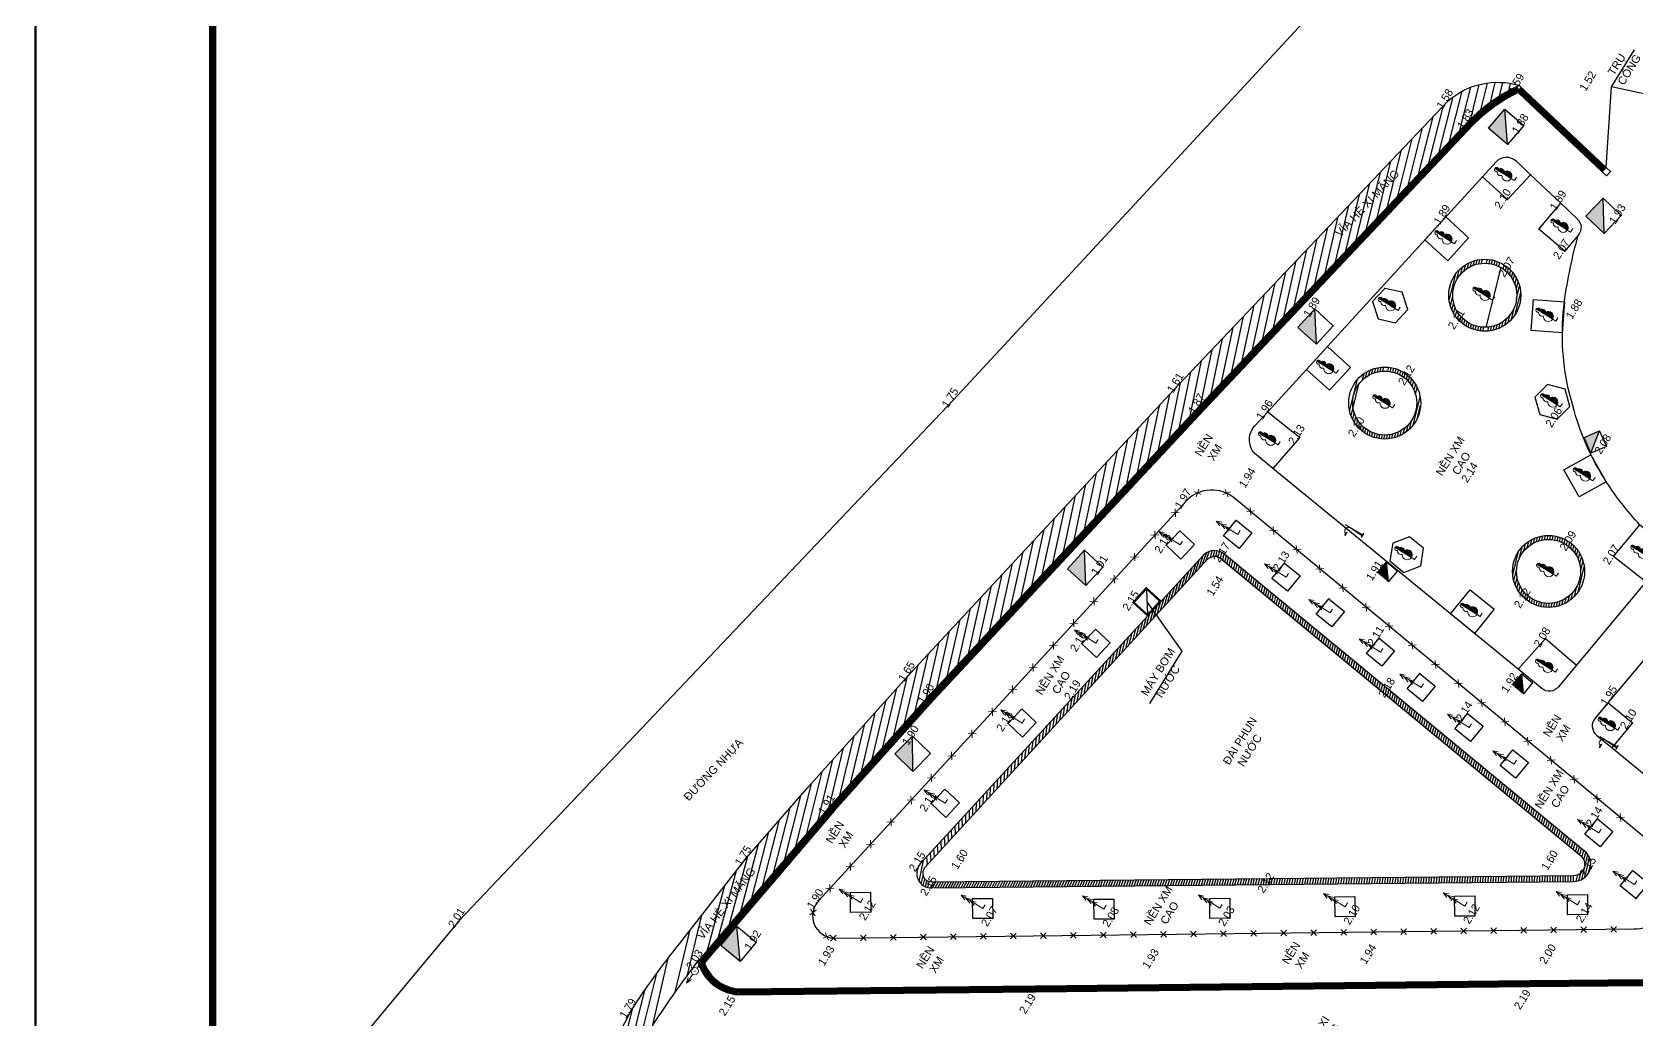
# Model space of a CAD drawing. Header units: millimetres. Extents: x -235021 to 808813, y -1893235 to 860440.
# Drawn here: x -49281 to 30919, y -1710196 to -1660830 of the extents above; entities that cross this region are included whole.
import ezdxf
from ezdxf.enums import TextEntityAlignment as Align

# ---------------------------------------------------------------- set-up
doc = ezdxf.new("R2010")
doc.units = ezdxf.units.MM
doc.header["$LTSCALE"] = 100
doc.linetypes.add('ACAD_ISO03W100', pattern=[30, 12, -18])
doc.linetypes.add('HIDDEN', pattern=[0.375, 0.25, -0.125])
doc.layers.get('0').update_dxf_attribs({"lineweight": 9})
for name, color, linetype in [('BON CAY KIENG', 1, 'Continuous'), ('CAODO', 7, 'Continuous'), ('DAI PHUN NUOC', 3, 'Continuous'), ('HIEN', 7, 'Continuous'), ('HO GA', 4, 'Continuous'), ('LE DUONG', 1, 'Continuous'), ('NEN XI MANG CAO', 5, 'Continuous'), ('Nét thấy', 7, 'Continuous')]:
    doc.layers.add(name, color=color, linetype=linetype)
for name, color, linetype, lineweight in [('CAY CAU', 91, 'Continuous', 15), ('diem', 2, 'Continuous', 0), ('THEP CHIU LUC', 1, 'Continuous', 50)]:
    doc.layers.add(name, color=color, linetype=linetype, lineweight=lineweight)
doc.styles.add('GHICHU', font='', dxfattribs={"height": 2})
doc.styles.add('GHICHU2', font='', dxfattribs={"height": 2})
doc.styles.get('GHICHU').set_extended_font_data('VNI-Helve-Condense')
doc.styles.get('GHICHU2').set_extended_font_data('VNI-Helve-Condense')
doc.dimstyles.get("Standard").update_dxf_attribs({"dimtxt": 0.18, "dimasz": 0.18, "dimexe": 0.18, "dimexo": 0.0625, "dimgap": 0.09, "dimtad": 0, "dimtih": 1, "dimtoh": 1, "dimdec": 4, "dimzin": 0, "dimdsep": 46, "dimtxsty": 'Standard', "dimcen": 0.09, "dimadec": 0, "dimazin": 0, "dimtfac": 1, "dimtdec": 4, "dimtofl": 0, "dimtmove": 0, "dimatfit": 3, "dimfxl": 1, "dimtolj": 1, "dimtzin": 0, "dimarcsym": 0})
pattern_1 = [(76.11958264428031, (673102275.7399853, -1089275886.132417), (-121.3498163011125, 29.98703192525495), [])]

# ---------------------------------------------------------------- blocks, each defined once
blk = doc.blocks.new('DTHTHE')
for p, q in [((-1.59996547320236, -0.005255496742236687), (-0.966911243292401, 0.2101706654078157)), ((1.59996547320236, -0.005255496742236687), (0.9669112432923725, 0.2101706654078157)), ((-0.3999654732023714, -0.005255496742236687), (-1.59996547320236, -0.005255496742236687)), ((-1.59996547320236, -0.005255496742236687), (-0.966911243292401, -0.2206816588922749)), ((0.399965473202343, -0.005255496742236687), (1.59996547320236, -0.005255496742236687)), ((1.59996547320236, -0.005255496742236687), (0.9669112432923725, -0.2206816588922749))]:
    blk.add_line(p, q)
blk.add_circle((0, 0), 0.3999999999999986)
blk.add_point((0, 0))
blk = doc.blocks.new('DENCS1')
blk.add_hatch(color=256).paths.add_polyline_path([(-0.05542857144649815, 0.03823889863178209), (0.05542857144587288, 0.0382388986317892), (-1.13686837721616e-13, 1.97823889811589)])
h = blk.add_hatch(color=256)
h.dxf.hatch_style = 1
h.paths.add_polyline_path([(0.9140024093083525, 1.428960608017519, 0.500000000000071), (0.5140024093083753, 1.428960608017519)])
for p, q in [((-0.05542857144607183, 0.0382388986317963), (-1.13686837721616e-13, 1.978238898110433)), ((0.05542857144584445, 0.0382388986317963), (-1.13686837721616e-13, 1.978238898110433)), ((-0.1918415516266805, 0), (-0.1918415516266805, 0.0382388986317892)), ((-0.1918415516266805, 0.0382388986317892), (0.1918415516266805, 0.0382388986317892)), ((0.1918415516266805, 0), (-0.1918415516266805, 0)), ((0.1918415516266805, 0.0382388986317892), (0.1918415516266805, 0)), ((0.5140024093083753, 1.428960608017519), (0.9140024093083525, 1.428960608017519))]:
    blk.add_line(p, q)
for centre, radius, start, end in [((0.3734860140775993, 1.368606695493114), 0.3763838369043488, 25.21639918475023, 172.8856193738071), ((0.7140024093083639, 1.278960608017563), 0.2499999999999645, 36.8698976458375, 143.1301023541625)]:
    blk.add_arc(centre, radius, start, end)
blk = doc.blocks.new('CAYDL')
at = {"linetype": 'Continuous'}
blk.add_hatch(color=256, dxfattribs=at).paths.add_polyline_path([(0.2730896669155642, 1.660251213043928, 0.5693726601521445), (0.1762234897171492, 2.41734217087509, 0.684834325308665), (0, 2.871893779935299), (0, 0.469883415720855, 0.7965622496287439)])
for p, q in [((0, 2.87150458983167), (0, 0)), ((0, 0), (0.4967282140305826, 0))]:
    blk.add_line(p, q, dxfattribs=at)
for centre, radius, start, end in [((0, 2.010052954237), 0.4437783504383233, 113.3968845450581, 232.0208978191353), ((0, 2.610458247764701), 0.2614355321705987, 312.3812719101817, 227.6187280898183), ((0, 2.010052954237), 0.4437783504383233, 307.9791021808647, 66.60311545494193), ((0, 1.09639291237982), 0.6265094966589649, 115.841984444443, 64.15801555555699)]:
    blk.add_arc(centre, radius, start, end, dxfattribs=at)
blk = doc.blocks.new('RAOKEM')
for p, q in [((0.3535533905932766, -0.3535533905932766), (-0.3535533905932766, 0.3535533905932766)), ((-0.3535533905932766, -0.3535533905932766), (0.3535533905932766, 0.3535533905932766))]:
    blk.add_line(p, q)
blk = doc.blocks.new('CAYTRAM')
for p, q in [((0, 2.501833784395696), (-0.2765009848691022, 1.728736862404041)), ((0, 3.149999999999995), (-0.2659582524399582, 2.45779511764006)), ((0, 0), (0, 3.149999999999995)), ((0, 3.149999999999995), (0.2456510719443088, 2.510648260406313)), ((0, 2.501833784395696), (0.2765009848691307, 1.728736862404041)), ((0, 1.782053816394914), (-0.2364580794893811, 1.102261797270977)), ((0, 1.782053816394914), (0.2364580794894096, 1.102261797270977)), ((0, 0), (0.5510473011034094, 0))]:
    blk.add_line(p, q)
blk = doc.blocks.new('RTERTCERTER')
at = {"layer": 'HO GA'}
h = blk.add_hatch(color=256, dxfattribs=at)
h.dxf.hatch_style = 1
h.paths.add_polyline_path([(372700.9222978738, -1431298.844304455), (371462.2642533863, -1431130.837610977), (371294.2575597911, -1432369.495655231)])
h = blk.add_hatch(color=256, dxfattribs=at)
h.dxf.hatch_style = 1
h.paths.add_polyline_path([(385405.1321877411, -1433731.837598894), (384184.4674380041, -1433462.621015551), (383915.2508544279, -1434683.285765171)])
h = blk.add_hatch(color=256, dxfattribs=at)
h.dxf.hatch_style = 1
h.paths.add_polyline_path([(397825.9471487031, -1436127.850449698), (396597.29524979, -1435897.818905588), (396367.2637054471, -1437126.470804269)])
h = blk.add_hatch(color=256, dxfattribs=at)
h.dxf.hatch_style = 1
h.paths.add_polyline_path([(414151.4120695426, -1439537.314499317), (412923.2242200301, -1439304.818034226), (412690.727754823, -1440533.005883506)])
h = blk.add_hatch(color=256, dxfattribs=at)
h.dxf.hatch_style = 1
h.paths.add_polyline_path([(427641.3871020554, -1442323.021115324), (426405.9107365097, -1442133.02598317), (426215.9156043556, -1443368.502348716)])
h = blk.add_hatch(color=256, dxfattribs=at)
h.dxf.hatch_style = 1
h.paths.add_polyline_path([(426460.0608775867, -1448845.921743017), (425236.1979380726, -1448591.639409128), (424981.915604301, -1449815.502348876)])
h = blk.add_hatch(color=256, dxfattribs=at)
h.dxf.hatch_style = 1
h.paths.add_polyline_path([(415311.7007458129, -1455056.144323487), (416493.9156042886, -1454838.502348687), (415793.9871876509, -1454356.215907082)])
h = blk.add_hatch(color=256, dxfattribs=at)
h.dxf.hatch_style = 1
h.paths.add_polyline_path([(403426.9156042495, -1457854.502348749), (403330.0115844244, -1458547.762481084), (404120.175736585, -1457951.406368574)])
at = {"layer": 'diem'}
for p in [(426215.9156043557, -1443368.502348715), (416493.9156042887, -1454838.502348687), (403330.0115844244, -1458547.762481084)]:
    blk.add_point(p, dxfattribs=at)
at = {"layer": 'HO GA'}
for p, q in [((371294.2575597912, -1432369.495655231), (372700.9222978735, -1431298.844304455)), ((383915.2508544279, -1434683.285765171), (385405.1321877409, -1433731.837598894)), ((396367.2637054473, -1437126.470804268), (397825.947148703, -1436127.850449698)), ((412690.7277548229, -1440533.005883506), (414151.4120695423, -1439537.314499317)), ((426215.9156043557, -1443368.502348715), (427641.3871020554, -1442323.021115324)), ((424981.9156043008, -1449815.502348876), (426460.0608775867, -1448845.921743017)), ((415311.7007458126, -1455056.144323487), (416493.9156042887, -1454838.502348687)), ((403330.0115844244, -1458547.762481084), (404120.1757365847, -1457951.406368574))]:
    blk.add_line(p, q, dxfattribs=at)
for points in [[(371462.2642533863, -1431130.837610977), (372700.9222978735, -1431298.844304455), (372532.9156042784, -1432537.50234871), (371294.2575597912, -1432369.495655231)], [(384184.467438004, -1433462.621015551), (385405.1321877409, -1433731.837598894), (385135.9156042812, -1434952.502348747), (383915.2508544279, -1434683.285765171)], [(396597.29524979, -1435897.818905588), (397825.947148703, -1436127.850449698), (397595.9156043604, -1437356.502348844), (396367.2637054473, -1437126.470804268)], [(412923.22422003, -1439304.818034226), (414151.4120695423, -1439537.314499317), (413918.9156043353, -1440765.502348829), (412690.7277548229, -1440533.005883506)], [(426405.9107365096, -1442133.02598317), (427641.3871020554, -1442323.021115324), (427451.3919699015, -1443558.497480636), (426215.9156043557, -1443368.502348715)], [(425236.1979380725, -1448591.639409129), (426460.0608775867, -1448845.921743017), (426205.7785439314, -1450069.784682298), (424981.9156043008, -1449815.502348876)], [(415793.987187651, -1454356.215907082), (416493.9156042887, -1454838.502348687), (416011.6291624503, -1455538.430765325), (415311.7007458126, -1455056.144323487)], [(403426.9156042496, -1457854.502348749), (404120.1757365847, -1457951.406368574), (404023.2717167595, -1458644.666501142), (403330.0115844244, -1458547.762481084)]]:
    blk.add_lwpolyline(points, close=True, dxfattribs=at)

msp = doc.modelspace()

# ---------------------------------------------------------------- hatches: boundary and pattern name
at = {"layer": 'BON CAY KIENG'}
h = msp.add_hatch(dxfattribs=at)
h.set_pattern_fill('ANSI31', color=256, scale=999.9999999999999, angle=391.1195826442803)
h.set_pattern_definition(pattern_1)
h.paths.add_polyline_path([(25115.87121201004, -1673979.121834281, 1), (21515.87121201004, -1673979.121834281, 1)])
h.paths.add_polyline_path([(24915.87121201004, -1673979.121834281, 1), (21715.87121201004, -1673979.121834281, 1)], flags=16)
h = msp.add_hatch(dxfattribs=at)
h.set_pattern_fill('ANSI31', color=256, scale=999.9999999999999, angle=391.1195826442803)
h.set_pattern_definition(pattern_1)
h.paths.add_polyline_path([(20114.98835468991, -1679367.782140724, 1), (16514.98835468991, -1679367.782140724, 1)])
h.paths.add_polyline_path([(19914.98835468991, -1679367.782140724, 1), (16714.98835468991, -1679367.782140724, 1)], flags=16)
h = msp.add_hatch(dxfattribs=at)
h.set_pattern_fill('ANSI31', color=256, scale=999.9999999999999, angle=391.1195826442803)
h.set_pattern_definition(pattern_1)
h.paths.add_polyline_path([(28302.18197564804, -1687782.705498275, 1), (24702.18197564804, -1687782.705498275, 1)])
h.paths.add_polyline_path([(28102.18197564804, -1687782.705498275, 1), (24902.18197564804, -1687782.705498275, 1)], flags=16)
at = {"layer": 'DAI PHUN NUOC'}
h = msp.add_hatch(dxfattribs=at)
h.set_pattern_fill('ANSI31', color=256, scale=999.9999999999999, angle=391.1195826442803)
h.set_pattern_definition(pattern_1)
h.paths.add_polyline_path([(-4359.456662020919, -1703598.386658822), (27769.60038097249, -1703275.080036628, 0.6472207099292229), (28395.05815085735, -1701843.457328632), (10332.56550131692, -1686932.501212923, 0.3760505251906622), (9253.024037584197, -1686964.111778462), (-4881.523971051443, -1702382.860028224, 0.646376055588358)])
h.paths.add_polyline_path([(10141.57898665276, -1687163.854084594), (28185.61426279484, -1702059.573262052, -0.6349865011225511), (27766.58170929551, -1702975.09522429), (-4327.208714544075, -1703298.046967317, -0.6691174406361496), (-4660.382697400404, -1702585.582836779), (9394.522110918442, -1687253.713803328, -0.4285926674419745)], flags=16)
at = {"layer": 'HIEN'}
h = msp.add_hatch(dxfattribs=at)
h.set_pattern_fill('ANSI31', color=256, scale=3000, angle=391.1195826442803)
h.set_pattern_definition([(76.11958264428031, (673102275.7399853, -1089275886.132417), (-364.0494489033374, 89.9610957757648), [])])
edge = h.paths.add_edge_path()
edge.add_line((-10514.2676911531, -1698588.57799024), (-13583.38850302331, -1702089.77527731))
edge.add_line((-13583.38850302342, -1702089.77527731), (-16934.30725372437, -1706394.325489047))
edge.add_arc((18332.20623615175, -1734460.200332193), 45071.28026185529, 141.4864465059279, 146.706780537416)
edge.add_line((-19341.62973847589, -1709719.497282368), (-21817.41410124465, -1714557.75696832))
edge.add_line((-21817.41410124465, -1714557.75696832), (-21525.96747387241, -1714283.788241288))
edge.add_line((-21525.96747387224, -1714283.788241288), (-20167.64781908557, -1714187.525812273))
edge.add_line((-20167.64781908575, -1714187.525812273), (-20095.84833323723, -1714047.212882331))
edge.add_ellipse((-20002.35596250952, -1713862.125480787), major_axis=(-207.3593434136434, 0.5218297957807738), ratio=0.9999999998117978, start_angle=361.3992009683679, end_angle=423.3446813864714, ccw=False)
edge.add_ellipse((-20002.35596250952, -1713862.125480787), major_axis=(-207.3593434136434, 0.5218297957807738), ratio=0.9999999998117978, start_angle=242.7451610644306, end_angle=361.3992009683679, ccw=False)
edge.add_line((-19906.93206398259, -1713678.026460735), (-19441.39447215886, -1712768.257501596))
edge.add_line((-19441.39447215875, -1712768.257501596), (-19916.67738483701, -1712785.022362636))
edge.add_ellipse((-20100.845454572, -1712789.095364108), major_axis=(-184.1951078374121, -6.784147738797625), ratio=0.9999999997229589, start_angle=0, end_angle=360)
edge.add_line((-20284.84278481547, -1712798.008821028), (-20285.08826493274, -1712798.017479955))
edge.add_ellipse((-20100.845454572, -1712789.095364108), major_axis=(-184.1951078374121, -6.784147738797625), ratio=0.9999999997229589, start_angle=0, end_angle=360)
edge.add_line((-19916.43190471968, -1712785.013703709), (-19441.39447215892, -1712768.257501596))
edge.add_line((-19441.39447215875, -1712768.257501596), (-18216.62135245034, -1710374.765362902))
edge.add_arc((35861.02797244629, -1746583.757946119), 65080.59081168487, 143.3270375618355, 146.194760610243, ccw=False)
edge.add_ellipse((-16158.45533676492, -1707758.968582857), major_axis=(-109.2012918603117, -148.4888556468721), ratio=0.9999999999664395, start_angle=246.79225811455092, end_angle=292.39885665389977, ccw=False)
edge.add_arc((35861.02797246212, -1746583.757946098), 65080.59081168488, 142.8472948593129, 143.2012544449817, ccw=False)
edge.add_line((-16010.07159954752, -1707278.894002959), (-12414.34732203238, -1703046.525880937))
edge.add_line((-12414.34732203232, -1703046.525880937), (-9409.39992493781, -1699525.434552948))
edge.add_line((-9409.399924937868, -1699525.434552948), (-4444.024375461566, -1693992.214635706))
edge.add_line((-4444.024375461508, -1693992.214635706), (9070.105962692061, -1679497.125908733))
edge.add_line((9070.105962692061, -1679497.125908733), (22511.68107550126, -1665270.163531294))
edge.add_arc((28695.12534492882, -1671394.858509648), 8703.267869656875, 114.82169931055569, 135.2734825140271, ccw=False)
edge.add_arc((23965.09700011788, -1667119.82521296), 3780.692423209725, 73.45798459711887, 131.0457519065388)
edge.add_line((21482.46195012983, -1664268.481949253), (8015.257257616555, -1678457.128212142))
edge.add_line((8015.257257616613, -1678457.128212142), (-5407.866991522722, -1692881.634421787))
edge.add_line((-5407.866991522722, -1692881.634421787), (-10514.26769115304, -1698588.57799024))
h.paths.add_polyline_path([(15665.85536674364, -1670831.343838756), (18755.54352051811, -1667546.363332819), (19271.10737775429, -1668031.276877766), (16181.41922398005, -1671316.257383703)], flags=24)
h.paths.add_polyline_path([(-16220.17581908568, -1705988.182612109), (-13456.82159387507, -1702424.316279322), (-12897.48778051278, -1702858.013088385), (-15660.84200572362, -1706421.879421172)], flags=24)
at = {"layer": 'HO GA'}
h = msp.add_hatch(color=256, dxfattribs=at)
h.dxf.hatch_style = 1
h.paths.add_polyline_path([(17963.69279868621, -1687843.251548502), (18501.03071965906, -1688291.880525643), (18412.3217759023, -1687305.91362785)])

# ---------------------------------------------------------------- linework, layer by layer
at = {"layer": 'BON CAY KIENG'}
for points in [[(23195.52547226939, -1668057.851076484), (23880.46417308063, -1667307.287874293, -0.418918764188264), (24877.6123497684, -1667269.712852612), (25607.22428754158, -1667957.298567997), (24451.2491211826, -1669203.782187734), (23195.52547106985, -1668057.851075327)], [(12478.14236738114, -1679802.074864337), (14071.49226796208, -1681091.933807875), (12717.93771628337, -1682631.540925642), (11919.25749832485, -1681978.166149903, -0.4301354788997864), (11813.78157394263, -1680530.088574589), (12478.14236757881, -1679802.07486446)], [(27905.98316251463, -1692467.866485577), (27005.59933933197, -1693550.794147683, -0.4118853762909865), (26164.32507309318, -1693631.600932128), (24993.02032946819, -1692673.393934124), (26348.2261437634, -1691135.240105366), (27905.98316271231, -1692467.8664857)]]:
    msp.add_lwpolyline(points, format="xyb", dxfattribs=at)
for points in [[(26015.84822972165, -1670674.977782965), (27113.7981649104, -1669377.092603211), (27938.90199703048, -1670154.669804611, -0.3985965941759847), (27985.47726481245, -1670978.834983075), (27308.91622844338, -1671778.596897825)], [(31369.77605132014, -1688301.824140064), (29756.24698062707, -1687037.298957268), (31057.22248104145, -1685453.012762388), (32187.60906603746, -1686338.898445466, -0.4209062348686498), (32281.19765486824, -1687191.924173614)], [(30702.00439800415, -1695368.032272998), (29466.64343683911, -1694351.231754804), (28826.7026488441, -1695112.282302825, 0.4174685349868754), (28904.9030378114, -1695961.915635975), (29685.20370248496, -1696603.393449611)]]:
    msp.add_lwpolyline(points, format="xyb", close=True, dxfattribs=at)
for points in [[(20317.3026233397, -1671211.838659096), (21362.12216716562, -1670066.914154447), (22507.04667132022, -1671111.733697965), (21462.22712788987, -1672256.65820286)], [(17710.39446648699, -1674301.680318084), (17982.789009284, -1675159.468877826), (18861.8529639882, -1675352.462563673), (19468.52237648866, -1674687.667690147), (19196.12783434661, -1673829.879130675), (18317.06387898745, -1673636.885444558)], [(25746.04707147065, -1674201.212148708), (27292.48710502102, -1674306.203687659), (27187.49556601932, -1675852.64372063), (25641.05553282914, -1675747.652182862)], [(14408.68734218786, -1677686.562896686), (15453.50688581611, -1676541.638391914), (16598.43139016861, -1677586.457935556), (15553.61184673803, -1678731.382440451)], [(25825.50515865139, -1679080.20940586), (26063.43413927779, -1679948.189705491), (26934.09161831113, -1680176.12731345), (27566.82011758373, -1679536.084622593), (27328.89113755035, -1678668.104323331), (26458.23365772609, -1678440.16671488)], [(27272.50021690666, -1682714.077003418), (28621.93674197956, -1681951.501718403), (29384.51202653814, -1683300.938243329), (28035.07550199679, -1684063.513528812)], [(7393.992365098791, -1686476.75026877), (8079.678824722767, -1685748.853243661), (8807.575849807588, -1686434.539703544), (8121.88939004764, -1687162.436728431)], [(10266.98495966429, -1686002.164766814), (10900.29466364929, -1685228.266311682), (11674.19311871915, -1685861.576015766), (11040.88341473415, -1686635.474470898)], [(18574.88910231786, -1687260.084266898), (19271.48950768169, -1687829.950808503), (20113.30861183838, -1687511.610432096), (20258.52731114929, -1686623.403514132), (19561.92690648814, -1686053.536972278), (18720.10780169, -1686371.877348835)], [(12679.44837335497, -1688144.463830604), (13312.7580773402, -1687370.565375472), (14086.65653241007, -1688003.875079556), (13453.34682842484, -1688777.773534687)], [(21597.85113258287, -1689895.914458852), (22579.2879543649, -1688696.213760531), (23778.98865222931, -1689677.650582166), (22797.55183110177, -1690877.351280757)], [(14893.22390600154, -1689926.478109744), (15526.53360998677, -1689152.579654613), (16300.43206505664, -1689785.889358697), (15667.12236107141, -1690559.787813828)], [(3176.486861998448, -1691396.400798197), (3862.173321621958, -1690668.503773088), (4590.070346707013, -1691354.190232971), (3904.383886947064, -1692082.087257858)], [(17401.42754866951, -1691884.552287629), (18034.73725265451, -1691110.653832498), (18808.63570772437, -1691743.963536581), (18175.32600373938, -1692517.861991713)], [(19433.38983338838, -1693655.939109837), (20066.69953737315, -1692882.040654706), (20840.59799244301, -1693515.35035879), (20207.28828845802, -1694289.248813921)], [(-509.4519320686813, -1695381.879590797), (176.2345275550615, -1694653.982565688), (904.131552639883, -1695339.66902557), (218.4450928801671, -1696067.566050458)], [(21824.86452322593, -1695652.109896033), (22458.17422721116, -1694878.211440901), (23232.07268228102, -1695511.521144985), (22598.7629782958, -1696285.419600117)], [(24086.11987400148, -1697478.964635363), (24719.42957798648, -1696705.066180232), (25493.32803305634, -1697338.375884316), (24860.01832907135, -1698112.274339447)], [(-4352.330262882635, -1699388.688687216), (-3666.643803258892, -1698660.791662107), (-2938.746778173838, -1699346.478121989), (-3624.433237933787, -1700074.375146877)], [(28316.23275359906, -1700915.481771535), (28949.54245758429, -1700141.583316404), (29723.44091265416, -1700774.893020488), (29090.13120866893, -1701548.791475619)], [(30089.01166683016, -1703501.880809075), (30722.32137081493, -1702727.982353943), (31496.21982588479, -1703361.292058027), (30862.91012190003, -1704135.190513158)], [(-8373.231147478567, -1704825.962213135), (-8379.78778028395, -1703825.983708057), (-7379.809275130974, -1703819.427075572), (-7373.252642325591, -1704819.405580651)], [(-2272.571182184853, -1705135.744374985), (-2279.127814990003, -1704135.765869907), (-1279.149309837259, -1704129.209237422), (-1272.592677032109, -1705129.1877425)], [(3788.565508490428, -1705160.68463179), (3782.008875685278, -1704160.706126712), (4781.987380838022, -1704154.149494227), (4788.544013643172, -1705154.127999305)], [(9576.29436846776, -1705121.561185635), (9569.73773566261, -1704121.582680556), (10569.71624081559, -1704115.026048072), (10576.27287362074, -1705115.00455315)], [(15836.37415079563, -1705040.597494011), (15829.81751799048, -1704040.618988933), (16829.79602314346, -1704034.062356448), (16836.35265594861, -1705034.040861526)], [(21817.78381401207, -1705010.061619862), (21811.22718120692, -1704010.083114784), (22811.20568635967, -1704003.526482299), (22817.76231916482, -1705003.504987378)], [(27451.11099767056, -1704940.852922955), (27444.55436486541, -1703940.874417877), (28444.53287001816, -1703934.317785392), (28451.08950282331, -1704934.29629047)]]:
    msp.add_lwpolyline(points, close=True, dxfattribs=at)
for centre, radius in [((23315.87121201004, -1673979.121834281), 1800), ((23315.87121201004, -1673979.121834281), 1600), ((18314.98835468991, -1679367.782140724), 1800), ((18314.98835468991, -1679367.782140724), 1600), ((26502.18197564804, -1687782.705498275), 1800), ((26502.18197564804, -1687782.705498275), 1600)]:
    msp.add_circle(centre, radius, dxfattribs=at)
at = {"layer": 'DAI PHUN NUOC'}
msp.add_lwpolyline([(-4319.511488556862, -1703597.984700586), (27769.60038097249, -1703275.080036628, 0.6472207099292672), (28395.05815085745, -1701843.457328632), (10332.56550131692, -1686932.501212923, 0.3760505251908841), (9253.024037583731, -1686964.111778463), (-4881.523971051443, -1702382.860028224, 0.6660735098369123), (-4319.511488556862, -1703597.984700586, 5.124067246129912)], format="xyb", dxfattribs=at)
msp.add_lwpolyline([(-4327.208714544075, -1703298.046967317), (27766.58170929551, -1702975.09522429, 0.634986501122551), (28185.61426279484, -1702059.573262052), (10141.57898665266, -1687163.854084594, 0.37020173577773), (9465.110592076555, -1687176.71197634), (-4660.382697400404, -1702585.582836779, 0.6691174406361498)], format="xyb", close=True, dxfattribs=at)
at = {"layer": 'Defpoints', "linetype": 'HIDDEN', "ltscale": 20}
for points in [[(-49112.14187681273, -1753813.335032267), (-49112.14187681273, -1622349.477938268), (-235020.6266562091, -1622349.477938268), (-235020.6266562091, -1753813.335032267)], [(136796.3429025837, -1753813.335032267), (136796.3429025837, -1622349.477938268), (-49112.14187681273, -1622349.477938268), (-49112.14187681273, -1753813.335032267)]]:
    msp.add_lwpolyline(points, close=True, dxfattribs=at)
at = {"layer": 'diem'}
for p in [(25041.52961310837, -1663495.611087303), (28631.92392496113, -1663380.508148855), (21482.46195012983, -1664268.481949253), (22511.68107550102, -1665270.163531294), (25253.36613306077, -1665510.421820204), (23195.52547106985, -1668057.851075327), (25607.22428754158, -1667957.298567997), (29606.15764618758, -1667797.312950532), (24451.2491211826, -1669203.782187734), (27113.7981649104, -1669377.092603211), (21362.12216716562, -1670066.914154447), (30137.40161522361, -1669992.104966002), (26015.84822972165, -1670674.977782965), (27985.47726481245, -1670978.834983075), (29275.09626369365, -1670897.052191433), (27308.91622844338, -1671778.596897825), (24572.24776151031, -1672671.998096643), (18317.06387898745, -1673636.885444558), (27292.48710502102, -1674306.203687659), (14837.11962137325, -1674674.477833076), (22059.49466244807, -1675286.245572019), (15747.36553102406, -1675511.48284152), (15453.50688581611, -1676541.638391914), (8015.257257617544, -1678457.12821214), (19566.94286306063, -1678074.395052865), (-3238.305966560263, -1679203.109283441), (27478.76373660797, -1678647.453048963), (9070.105962679954, -1679497.125908746), (12478.14236738114, -1679802.074864337), (26934.09161831113, -1680176.12731345), (27711.4835008434, -1679496.429792618), (17063.03384612175, -1680661.16922846), (14071.49226796208, -1681091.933807875), (29389.84995544725, -1681520.125926847), (12717.93771646777, -1682631.540925345), (22724.25658087549, -1682932.804575535), (29384.51202653814, -1683300.938243329), (10827.2100741379, -1684135.883300704), (8404.51026766072, -1684247.725290178), (10900.29466364929, -1685228.266311682), (7393.992365098791, -1686476.75026877), (17060.39106562361, -1686183.96330857), (27624.72376974463, -1686375.616332535), (3309.821620752802, -1686727.49596257), (9253.024037583731, -1686964.111778463), (10332.56550131692, -1686932.501212923), (13312.7580773402, -1687370.565375472), (18574.88910231786, -1687260.084266898), (29756.24698062707, -1687037.298957268), (4231.643411092926, -1687571.737982089), (17963.69279868621, -1687843.251548502), (6402.24139717943, -1688594.050246764), (9998.351258717244, -1688609.956819733), (18501.03071965906, -1688291.880525643), (5726.498702297918, -1689331.187825699), (15526.53360998677, -1689152.579654613), (25361.2427984043, -1689212.855505792), (21597.85113258287, -1689895.914458852), (3176.486861998448, -1691396.400798197), (18034.73725265451, -1691110.653832498), (26348.2261437634, -1691135.240105366), (-5407.866991519229, -1692881.634421783), (20066.69953737315, -1692882.040654706), (24993.02032946819, -1692673.393934124), (27905.98316271231, -1692467.8664857), (18558.36490846006, -1693723.066411075), (24717.19801156456, -1693446.311813944), (26503.47318143165, -1693765.814380784), (-4444.024375458946, -1693992.214635703), (2936.436813498847, -1693854.595163191), (29684.39050530409, -1694092.148272782), (-509.4519320686813, -1695381.879590797), (22458.17422721116, -1694878.211440901), (30702.00439800415, -1695368.032272998), (-5284.788409720175, -1696009.209182648), (-4390.444430723554, -1696882.506868192), (24719.42957798648, -1696705.066180232), (29685.20370248496, -1696603.393449611), (-10514.26769116335, -1698588.577990251), (-4352.330262882635, -1699388.688687216), (-9409.399924936704, -1699525.434552947), (28949.54245758429, -1700141.583316404), (-13583.38850302342, -1702089.77527731), (-4881.523971051443, -1702382.860028224), (-2762.515098892618, -1702273.106193771), (26723.93595531839, -1702314.986338601), (28395.05815085745, -1701843.457328632), (-12414.34732203721, -1703046.525880943), (27769.60038097249, -1703275.080036628), (28634.88254069258, -1702645.036558755), (-4319.511488556862, -1703597.984700586), (12536.29218584788, -1703450.026987032), (30862.91012190003, -1704135.190513158), (-9979.771545175929, -1704246.33035922), (-8373.231147478567, -1704825.962213135), (-7373.252642325591, -1704819.405580651), (16836.35265594861, -1705034.040861526), (22817.76231916482, -1705003.504987378), (28451.08950282331, -1704934.29629047), (-27905.80764794024, -1705194.802625794), (-14060.47497191164, -1705512.036691277), (-1272.592677032109, -1705129.1877425), (4788.544013643172, -1705154.127999305), (10576.27287362074, -1705115.00455315), (30765.57818788709, -1705653.12250489), (-16934.3072537242, -1706394.325489047), (-13097.39813133865, -1706308.894896255), (-9238.792399995029, -1706110.950939041), (-16010.07159954752, -1707278.894002959), (6785.147779903375, -1707237.974059121), (17647.63446636731, -1707007.158147375), (26629.0114385034, -1707004.211150435), (-13996.05398927955, -1708939.01992163), (858.9012900288217, -1708794.896196341), (25571.58891820209, -1708526.346037249), (-19341.62973847589, -1709719.497282368)]:
    msp.add_point(p, dxfattribs=at)
at = {"layer": 'HIEN'}
for p, q in [((29387.8309279941, -1667591.562023156), (29182.08000061894, -1667809.88874135)), ((29400.40671881242, -1668015.639668725), (29182.08000035957, -1667809.888741326)), ((29606.15764618758, -1667797.312950532), (29387.83092793263, -1667591.562023255)), ((29606.15764618758, -1667797.312950532), (29400.40671881242, -1668015.639668725)), ((6405.311141162179, -1688664.694260455), (6460.566536990227, -1689936.286506865))]:
    msp.add_line(p, q, dxfattribs=at)
for points in [[(29387.83092793263, -1667591.562023255), (25041.52961310837, -1663495.611087303, 0.08947537350946733), (22511.68107550102, -1665270.163531294), (9070.105962679954, -1679497.125908746), (-4444.024375458946, -1693992.214635703), (-9409.399924936704, -1699525.434552947), (-12414.34732203721, -1703046.525880943), (-16010.07159954752, -1707278.894002959, 0.3167547870420334), (-13996.05398927955, -1708939.01992163), (858.9012900288217, -1708794.896196341), (25571.58891820209, -1708526.346037249), (64759.63420064468, -1708194.563587435)], [(29182.08000075538, -1667809.888741572), (24985.28489168384, -1663854.832336107, 0.08331969475364741), (22727.29370622267, -1665478.787480436), (9288.854680199409, -1679702.430530285), (-4222.651173352497, -1694194.704268102), (-9183.626787370304, -1699723.02106922), (-12185.93383416487, -1703241.018528062), (-15674.0583255107, -1707346.735697411, 0.2935601654568191), (-13985.6661725929, -1708638.905019116), (855.8161102193408, -1708494.912009805), (25568.68905877369, -1708226.359836734), (64754.83272905368, -1707894.593486896)], [(-20167.64781908318, -1714187.525812268), (-18216.62135245046, -1710374.765362902, -0.01460711350070983), (-16010.07159954752, -1707278.894002959, -9.495565085106437)]]:
    msp.add_lwpolyline(points, format="xyb", dxfattribs=at)
at = {"layer": 'HIEN', "linetype": 'ACAD_ISO03W100', "ltscale": 0.3, "const_width": 299.9999999999999}
msp.add_lwpolyline([(29284.95546434401, -1667700.725382414), (25012.9257932154, -1663674.767984922, 0.08644342526204736), (22619.49276950187, -1665374.469813106), (9179.480321439682, -1679599.778219516), (-4333.337774374988, -1694093.459451853), (-9296.513356153388, -1699624.227811084), (-12300.14057810092, -1703143.772204502), (-15843.30830612779, -1707314.278334901, 0.3057949301867487), (-13990.97822393244, -1708788.963616607), (857.3587001240812, -1708644.904103073), (25570.13898848766, -1708376.352936992), (64758.36428310722, -1708044.568963175)], format="xyb", dxfattribs=at)
at = {"layer": 'HIEN'}
for points in [[(5726.498702297918, -1689331.187825699), (6402.24139717943, -1688594.050246764), (7139.378975990694, -1689269.792941843), (6463.636280973209, -1690006.930520556)], [(5797.142715914408, -1689328.118081395), (6405.311141162179, -1688664.694260455), (7068.734962374438, -1689272.862686147), (6460.566536990227, -1689936.286506865)]]:
    msp.add_lwpolyline(points, close=True, dxfattribs=at)
at = {"layer": 'HIEN', "const_width": 49.99999999999999}
msp.add_lwpolyline([(5761.820709106047, -1689329.652953547), (6403.776269170921, -1688629.37225361), (7104.056969182566, -1689271.327813995), (6462.101408981718, -1689971.60851371)], close=True, dxfattribs=at)
at = {"layer": 'HO GA'}
msp.add_line((18501.03071965906, -1688291.880525643), (18412.32177590206, -1687305.91362785), dxfattribs=at)
msp.add_lwpolyline([(17963.69279868621, -1687843.251548502), (18412.32177590206, -1687305.91362785), (18949.65969667723, -1687754.542604868), (18501.03071965906, -1688291.880525643)], close=True, dxfattribs=at)
at = {"layer": 'LE DUONG'}
msp.add_lwpolyline([(49195.70472873421, -1630345.067386385), (43826.96439765487, -1635988.756360625), (42153.17250443762, -1637763.455686674), (39891.38184035989, -1638607.167125775), (37251.83123735222, -1636400.173330246), (21023.11165743787, -1653254.810096986), (17184.6230182515, -1657148.184691345), (-3238.305966560263, -1679203.109283441), (-27905.80764794024, -1705194.802625794), (-36176.55488100625, -1715144.835569984)], dxfattribs=at)
msp.add_lwpolyline([(-21817.41410124465, -1714557.75696832), (-19341.62973847589, -1709719.497282368, -0.02278194440431532), (-16934.3072537242, -1706394.325489047), (-13583.38850302342, -1702089.77527731), (-10514.26769116335, -1698588.577990251), (-5407.866991519229, -1692881.634421783), (8015.257257617544, -1678457.12821214), (21482.46195012983, -1664268.481949253, -0.2566994672692695), (25041.52961310837, -1663495.611087303, -3.612540850152345)], format="xyb", dxfattribs=at)
at = {"layer": 'NEN XI MANG CAO'}
for points in [[(12478.14236738114, -1679802.074864337), (23195.52547106985, -1668057.851075327)], [(25607.22428754158, -1667957.298567997), (27113.7981649104, -1669377.092603211)], [(24993.02032959112, -1692673.393933926), (12717.93771646777, -1682631.540925345)], [(31369.77605132014, -1688301.824140064), (27905.98316271231, -1692467.8664857)], [(32187.54918532399, -1691112.751585163), (29466.64343650523, -1694351.231754459)]]:
    msp.add_lwpolyline(points, dxfattribs=at)
for points in [[(31057.22248104145, -1685453.012762388, -0.03978916995460226), (29384.51202653814, -1683300.938243329, -0.07979044312556238), (27711.4835008434, -1679496.429792618), (27478.76373660797, -1678647.453048963, -0.08143314565293114), (27292.48710502102, -1674306.203687659, -0.03117780264067716), (27985.47726481245, -1670978.834983075)], [(-9238.792399995029, -1706110.950939041), (30765.57818788709, -1705653.12250489, 0.6972452695553432), (32142.23560392251, -1701781.1184554), (10827.2100741379, -1684135.883300704, 0.39110135461224), (8404.51026766072, -1684247.725290178), (-9979.771545175929, -1704246.33035922, 0.6280769262943937), (-9238.792399995029, -1706110.950939041, 1.274783753582451)], [(29685.20370248496, -1696603.393449611), (39630.3634925161, -1704779.215472616), (40378.44466459961, -1705331.646065759, 0.1252809761090106), (41130.12275864533, -1705637.830720278), (44360.64795683976, -1705620.396718042), (47464.76332982816, -1705527.872395574)]]:
    msp.add_lwpolyline(points, format="xyb", dxfattribs=at)
at = {"layer": 'Nét thấy', "color": 3, "const_width": 376.4646816782766}
for points in [[(134583.1466552087, -1624562.674185641), (-40259.35688731761, -1624562.674185641), (-40259.35688731761, -1751600.138784894), (134583.1466552087, -1751600.138784894)], [(134583.1466552101, -1624562.674185641), (-40259.35688731738, -1624562.674185641), (-40259.35688731738, -1751600.138784894), (134583.1466552101, -1751600.138784894)]]:
    msp.add_lwpolyline(points, close=True, dxfattribs=at)
at = {"layer": 'THEP CHIU LUC'}
for points in [[(-49112.14187681273, -1622349.477938268), (-235020.6266562091, -1622349.477938268), (-235020.6266562091, -1753813.335032267), (-49112.14187681273, -1753813.335032267)], [(136796.3429025837, -1622349.477938268), (-49112.14187681273, -1622349.477938268), (-49112.14187681273, -1753813.335032267), (136796.3429025837, -1753813.335032267)]]:
    msp.add_lwpolyline(points, close=True, dxfattribs=at)

# ---------------------------------------------------------------- block references
for name, p, xscale, yscale, zscale, rotation in [('CAYDL', (24794.62324439408, -1668252.163931926), 400.0000000000201, 400.0000000000201, 400.0000000000201, 58.11958264426761), ('CAYDL', (27604.60556179611, -1670822.433860733), 400.0000000000201, 400.0000000000201, 400.0000000000201, 58.11958264426761), ('CAYDL', (21805.42301248643, -1671406.375288906), 400.0000000000201, 400.0000000000201, 400.0000000000201, 58.11958264426761), ('CAYDL', (23709.1195770984, -1674223.710944545), 400.0000000000201, 400.0000000000201, 400.0000000000201, 58.11958264426761), ('CAYDL', (18982.70678687305, -1674739.263114564), 400.0000000000201, 400.0000000000201, 400.0000000000201, 58.11958264426761), ('CAYDL', (26860.01968401368, -1675271.517045525), 400.0000000000201, 400.0000000000201, 400.0000000000201, 58.11958264426761), ('CAYDL', (15896.80773139652, -1677881.099526397), 400.0000000000201, 400.0000000000201, 400.0000000000201, 58.11958264426761), ('CAYDL', (18708.23671977827, -1679612.371250988), 400.0000000000201, 400.0000000000201, 400.0000000000201, 58.11958264426761), ('CAYDL', (27089.41100350255, -1679552.736124675), 400.0000000000201, 400.0000000000201, 400.0000000000201, 58.11958264426761), ('CAYDL', (12991.28840695159, -1681461.397005204), 400.0000000000201, 400.0000000000201, 400.0000000000201, 58.11958264426761), ('CAYDL', (28721.75448717549, -1683252.096733933), 400.0000000000201, 400.0000000000201, 400.0000000000201, 58.11958264426761), ('RAOKEM', (8958.750411157263, -1683866.544705112), 399.9999999671323, 399.9999999999709, 400, 203.6885839804301), ('RAOKEM', (10415.09030622104, -1683875.916093645), 399.9999999899034, 399.9999999999709, 399.9999999999999, 155.6060976961194), ('RAOKEM', (7847.32729769405, -1684853.834480881), 399.9999999363183, 399.9999999999709, 400, 227.4083554497919), ('RAOKEM', (11606.15079334704, -1684780.714438223), 399.9999999854583, 399.9999999999709, 400, 140.3809971870389), ('RAOKEM', (6832.174268231727, -1685958.128068375), 399.9999999363183, 399.9999999999709, 400, 227.4083554497919), ('CAYTRAM', (8100.784107385203, -1686455.644986046), 400.0000000000201, 400.0000000000201, 400.0000000000201, 58.11958264426761), ('CAYTRAM', (10970.58903932152, -1685931.870391302), 400.0000000000201, 400.0000000000201, 400.0000000000201, 58.11958264426761), ('RAOKEM', (12761.60343418736, -1685737.233750454), 399.9999999854583, 399.9999999999709, 400, 140.3809971870389), ('DENCS1', (17214.18597164378, -1685988.029249888), -518.3999999165147, 518.3999998570071, 518.4000000000001, 58.11958264428812), ('RAOKEM', (13917.05607502791, -1686693.753062684), 399.9999999988669, 399.9999999988669, 399.9999999988669, 140.3809905786748), ('CAYDL', (19809.95657194499, -1687186.333000581), 400.0000000000201, 400.0000000000201, 400.0000000000201, 58.11958264426761), ('CAYDL', (31606.74763126927, -1687122.00756149), 400.0000000000201, 400.0000000000201, 400.0000000000201, 58.11958264426761), ('RAOKEM', (5817.021239349619, -1687062.421655818), 399.9999999363183, 399.9999999999709, 400, 227.4083554497919), ('CAYTRAM', (13383.05245301197, -1688074.169455092), 400.0000000000201, 400.0000000000201, 400.0000000000201, 58.11958264426761), ('CAYDL', (26895.43034073641, -1688027.294608539), 400.0000000000201, 400.0000000000201, 400.0000000000201, 58.11958264426761), ('RAOKEM', (4801.868209826062, -1688166.715243412), 399.99999995077, 399.9999999999709, 400, 227.4083423469701), ('RAOKEM', (15072.50871586823, -1687650.272374915), 399.9999999854583, 399.9999999999709, 400, 140.3809971870389), ('CAYTRAM', (15596.82798565878, -1689856.183734233), 400.0000000000201, 400.0000000000201, 400.0000000000201, 58.11958264426761), ('RAOKEM', (16227.96135683171, -1688606.791686948), 400.0000000090731, 400.0000000090731, 400.0000000090731, 140.3809953867151), ('RAOKEM', (3786.715180486673, -1689271.008830708), 399.99999995077, 399.9999999999709, 400, 227.4083423469701), ('RAOKEM', (17383.41399786994, -1689563.310999302), 399.9999999988669, 399.9999999988669, 399.9999999988669, 140.3809905786748), ('CAYDL', (23081.66825792077, -1690031.37163097), 400.0000000000201, 400.0000000000201, 400.0000000000201, 58.11958264426761), ('RAOKEM', (2771.562151604332, -1690375.302418152), 399.9999999363183, 399.9999999999709, 400, 227.4083554497919), ('CAYTRAM', (3883.278604284395, -1691375.295515473), 400.0000000000201, 400.0000000000201, 400.0000000000201, 58.11958264426761), ('RAOKEM', (18538.86663871026, -1690519.830311532), 399.9999999854583, 399.9999999999709, 400, 140.3809971870389), ('RAOKEM', (1756.409122203942, -1691479.596005547), 399.9999999363183, 399.9999999999709, 400, 227.4083554497919), ('CAYTRAM', (18105.03162832651, -1691814.257912118), 400.0000000000201, 400.0000000000201, 400.0000000000201, 58.11958264426761), ('RAOKEM', (19694.31927967374, -1691476.349623565), 399.9999999988669, 399.9999999988669, 399.9999999988669, 140.3809905786748), ('CAYDL', (26842.75011107977, -1692815.219320114), 400.0000000000201, 400.0000000000201, 400.0000000000201, 58.11958264426761), ('RAOKEM', (741.2560928647872, -1692583.889592844), 399.9999999363183, 399.9999999999709, 400, 227.4083554497919), ('CAYTRAM', (20136.99391304539, -1693585.644734325), 400.0000000000201, 400.0000000000201, 400.0000000000201, 58.11958264426761), ('RAOKEM', (20849.77192051429, -1692432.868935796), 399.9999999854583, 399.9999999999709, 400, 140.3809971870389), ('RAOKEM', (-273.8969362634234, -1693688.183180683), 400.0000000818999, 399.9999999999709, 400, 227.4083410992919), ('RAOKEM', (22005.22456147778, -1693389.388247829), 400.0000000090731, 400.0000000090731, 400.0000000090731, 140.3809953867151), ('RAOKEM', (-1289.049965343438, -1694792.476768003), 399.99999995077, 399.9999999999709, 400, 227.4083423469701), ('CAYTRAM', (197.3398102174979, -1695360.774308073), 400.0000000000201, 400.0000000000201, 400.0000000000201, 58.11958264426761), ('RAOKEM', (23160.67720239307, -1694345.907560381), 399.9999999988669, 399.9999999988669, 399.9999999988669, 140.3809905786748), ('CAYTRAM', (22528.46860288316, -1695581.815520521), 400.0000000000201, 400.0000000000201, 400.0000000000201, 58.11958264426761), ('RAOKEM', (24316.12984335632, -1695302.426872414), 399.9999999854583, 399.9999999999709, 400, 140.3809971870389), ('CAYDL', (29969.17193465168, -1695721.90171241), 400.0000000000201, 400.0000000000201, 400.0000000000201, 58.11958264426761), ('RAOKEM', (-2304.202994607855, -1695896.77035562), 400.0000000818999, 399.9999999999709, 400, 227.4083410992919), ('RAOKEM', (25471.58248419687, -1696258.946184644), 399.9999999854583, 399.9999999999709, 400, 140.3809971870389), ('DENCS1', (29934.25848618196, -1696581.674456084), -518.3999999165147, 518.3999998570071, 518.4000000000001, 58.11958264428812), ('RAOKEM', (-3319.35602388531, -1697001.063942818), 399.9999999363183, 399.9999999999709, 400, 227.4083554497919), ('CAYTRAM', (24789.72395365848, -1697408.670259851), 400.0000000000201, 400.0000000000201, 400.0000000000201, 58.11958264426761), ('RAOKEM', (26627.03512503719, -1697215.465496875), 399.9999999988669, 399.9999999988669, 399.9999999988669, 140.3809905786748), ('CAYTRAM', (-3645.538520596456, -1699367.583404492), 400.0000000000201, 400.0000000000201, 400.0000000000201, 58.11958264426761), ('RAOKEM', (-4334.509053286165, -1698105.357530213), 399.9999999363183, 399.9999999999709, 400, 227.4083554497919), ('RAOKEM', (27782.48776600068, -1698171.984808908), 399.9999999854583, 399.9999999999709, 400, 140.3809971870389), ('RAOKEM', (-5349.662082093768, -1699209.651117978), 399.9999999363183, 399.9999999999709, 400, 227.4083554497919), ('RAOKEM', (28937.94040716183, -1699128.504121064), 399.9999999854583, 399.9999999999709, 400, 140.3809971870389), ('RAOKEM', (-6364.815111371223, -1700313.944705175), 399.99999995077, 399.9999999999709, 400, 227.4083423469701), ('CAYTRAM', (29019.8368332563, -1700845.187396023), 400.0000000000201, 400.0000000000201, 400.0000000000201, 58.11958264426761), ('RAOKEM', (30093.39304800215, -1700085.023433295), 399.9999999988669, 399.9999999988669, 399.9999999988669, 140.3809905786748), ('RAOKEM', (-7379.968140771845, -1701418.238292571), 399.99999995077, 399.9999999999709, 400, 227.4083423469701), ('RAOKEM', (-8395.121169777121, -1702522.531880212), 399.9999999363183, 399.9999999999709, 400, 227.4083554497919), ('CAYTRAM', (30792.61574648693, -1703431.586433563), 400.0000000000201, 400.0000000000201, 400.0000000000201, 58.11958264426761), ('RAOKEM', (-9410.274199177977, -1703626.825467607), 399.9999999363183, 399.9999999999709, 400, 227.4083554497919), ('CAYTRAM', (-7876.520211304771, -1704322.694644354), 400.0000000000201, 400.0000000000201, 400.0000000000201, 58.11958264426761), ('CAYTRAM', (-1775.860246011289, -1704632.476806203), 400.0000000000201, 400.0000000000201, 400.0000000000201, 58.11958264426761), ('CAYTRAM', (4285.276444664225, -1704657.417063009), 400.0000000000201, 400.0000000000201, 400.0000000000201, 58.11958264426761), ('CAYTRAM', (10073.00530464179, -1704618.293616853), 400.0000000000201, 400.0000000000201, 400.0000000000201, 58.11958264426761), ('CAYTRAM', (16333.08508696966, -1704537.32992523), 400.0000000000201, 400.0000000000201, 400.0000000000201, 58.11958264426761), ('CAYTRAM', (22314.4947501861, -1704506.794051081), 400.0000000000201, 400.0000000000201, 400.0000000000201, 58.11958264426761), ('CAYTRAM', (27947.82193384436, -1704437.585354173), 400.0000000000201, 400.0000000000201, 400.0000000000201, 58.11958264426761), ('RAOKEM', (-10260.71520937257, -1704831.319855867), 399.9999999231824, 399.9999999999709, 400, 261.3116937679175), ('RAOKEM', (1260.520045218989, -1705990.791973707), 399.9999999957227, 399.9999999957227, 399.9999999957227, 0.655687014404924), ('RAOKEM', (2760.421823143726, -1705973.626407234), 399.9999999957227, 399.9999999957227, 399.9999999957227, 0.655687014404924), ('RAOKEM', (4260.323601006996, -1705956.460840861), 400.0000000996546, 399.9999999999709, 400, 0.655692625495662), ('RAOKEM', (5760.225378931733, -1705939.295274388), 399.9999999957227, 399.9999999957227, 399.9999999957227, 0.655687014404924), ('RAOKEM', (7260.127156856703, -1705922.129707915), 400.0000000113858, 399.9999999999709, 400, 0.6556941931346814), ('RAOKEM', (8760.02893478144, -1705904.964141442), 400.0000000113858, 399.9999999999709, 400, 0.6556941931346814), ('RAOKEM', (10259.93071270618, -1705887.79857497), 400.0000000113858, 399.9999999999709, 400, 0.6556941931346814), ('RAOKEM', (11759.83249063091, -1705870.633008497), 400.0000000113858, 399.9999999999709, 400, 0.6556941931346814), ('RAOKEM', (13259.73426829651, -1705853.467442), 400.0000000996546, 399.9999999999709, 400, 0.655692625495662), ('RAOKEM', (14759.63604622125, -1705836.301875527), 399.9999999957227, 399.9999999957227, 399.9999999957227, 0.655687014404924), ('RAOKEM', (16259.53782414598, -1705819.136309054), 399.9999999957227, 399.9999999957227, 399.9999999957227, 0.655687014404924), ('RAOKEM', (17759.43960207072, -1705801.970742582), 399.9999999957227, 399.9999999957227, 399.9999999957227, 0.655687014404924), ('RAOKEM', (19259.34137999546, -1705784.805176109), 399.9999999957227, 399.9999999957227, 399.9999999957227, 0.655687014404924), ('RAOKEM', (20759.24315792019, -1705767.639609636), 399.9999999957227, 399.9999999957227, 399.9999999957227, 0.655687014404924), ('RAOKEM', (22259.14493578346, -1705750.474043262), 399.9999999142148, 399.9999999999709, 400, 0.6556998225989173), ('RAOKEM', (23759.04671370843, -1705733.30847679), 400.0000000113858, 399.9999999999709, 400, 0.6556941931346814), ('RAOKEM', (25258.94849163294, -1705716.142910317), 400.0000000113858, 399.9999999999709, 400, 0.6556941931346814), ('RAOKEM', (26758.85026936, -1705698.977343721), 399.9999999957227, 399.9999999957227, 399.9999999957227, 0.655687014404924), ('RAOKEM', (28258.75204728474, -1705681.811777249), 399.9999999957227, 399.9999999957227, 399.9999999957227, 0.655687014404924), ('RAOKEM', (29758.65382514801, -1705664.646210874), 400.0000000996546, 399.9999999999709, 400, 0.655692625495662), ('RAOKEM', (-9568.849858250935, -1706035.938292362), 400.00000001503, 399.9999999999709, 400, 338.4810475416356), ('RAOKEM', (-9238.792399995029, -1706110.950939041), 399.9999999957227, 399.9999999957227, 399.9999999957227, 0.655687014404924), ('RAOKEM', (-7738.890622070059, -1706093.785372568), 399.9999999957227, 399.9999999957227, 399.9999999957227, 0.655687014404924), ('RAOKEM', (-6238.988844145555, -1706076.619806095), 400.0000000113858, 399.9999999999709, 400, 0.6556941931346814), ('RAOKEM', (-4739.087066282285, -1706059.454239721), 399.9999999142148, 399.9999999999709, 400, 0.6556998225989173), ('RAOKEM', (-3239.185288357548, -1706042.288673249), 399.9999999142148, 399.9999999999709, 400, 0.6556998225989173), ('RAOKEM', (-1739.283510630485, -1706025.123106653), 399.9999999957227, 399.9999999957227, 399.9999999957227, 0.655687014404924), ('RAOKEM', (-239.3817327057477, -1706007.95754018), 399.9999999957227, 399.9999999957227, 399.9999999957227, 0.655687014404924), ('DTHTHE', (-16158.45533676492, -1707758.968582857), 460.7999999678461, 460.7999999522581, 460.8000000000001, 55.21703897330267)]:
    msp.add_blockref(name, p, dxfattribs=dict(xscale=xscale, yscale=yscale, zscale=zscale, rotation=rotation))
at = {"layer": 'CAY CAU', "color": 253, "rotation": 58.1195826413244}
msp.add_blockref('RTERTCERTER', (-1426292.406198917, -1266054.039139976), dxfattribs=at)

# ---------------------------------------------------------------- texts
at = {"char_height": 399.9999999999999, "width": 4617.903772021368, "attachment_point": 1, "style": 'GHICHU'}
for insert, rotation in [((15807.21040448477, -1670827.0133301), 46.754746720550514), ((-16079.87291888567, -1705970.431662966), 52.210680138041155)]:
    msp.add_mtext('{\\fArial|b0|i0|c0|p34;VỈA HÈ XI MĂNG}', dxfattribs=dict(at, insert=insert, rotation=rotation))
at = {"char_height": 399.9999999999999, "attachment_point": 1, "rotation": 58.11958264428029, "style": 'GHICHU2'}
for s, insert in [('{\\fArial|b0|i0|c0|p34;NỀN\\P XM}', (8788.22357359901, -1681864.114715757)), ('{\\fArial|b0|i0|c0|p34;MÁY BƠM \\P  NƯỚC}', (6104.962615290424, -1693836.578818724)), ('{\\fArial|b0|i0|c0|p34;NỀN\\P XM}', (26200.67989575979, -1695884.629382062)), ('{\\fArial|b0|i0|c0|p34;NỀN\\P XM}', (-9645.097050133161, -1701211.354659968)), ('{\\fArial|b0|i0|c0|p34;NỀN\\P XM}', (-5122.689410919789, -1707464.55070565)), ('{\\fArial|b0|i0|c0|p34;NỀN\\P XM}', (13154.02090595453, -1707243.545273664)), ('{\\fArial|b0|i0|c0|p34;NỀN XI \\P MĂNG}', (14259.39477488236, -1711531.440641823))]:
    msp.add_mtext(s, dxfattribs=dict(at, insert=insert))
at = {"layer": 'CAODO'}
for s, p in [('1.59', (25041.52961310837, -1663495.611087303)), ('1.52', (28631.92392496113, -1663380.508148855)), ('1.58', (21482.46195012983, -1664268.481949253)), ('1.83', (22511.68107550102, -1665270.163531294)), ('1.88', (25253.36613306077, -1665510.421820204)), ('2.10', (24379.51664298121, -1669259.429164517)), ('1.89', (27149.68193081534, -1669338.399275055)), ('1.89', (21344.65991771338, -1670050.978693692)), ('1.93', (30109.31511555938, -1670021.580371716)), ('2.07', (27308.91622844338, -1671778.596897825)), ('2.07', (24572.24776151031, -1672671.998096643)), ('1.89', (14837.11962137325, -1674674.477833076)), ('1.88', (27946.10795274563, -1674771.725062159)), ('2.11', (22059.49466244807, -1675286.245572019)), ('2.12', (19566.94286306063, -1678074.395052865)), ('1.61', (8015.257257617544, -1678457.12821214)), ('1.75', (-3238.305966560263, -1679203.109283441)), ('1.87', (9070.105962679954, -1679497.125908746)), ('1.96', (12478.14236738114, -1679802.074864337)), ('2.10', (17063.03384612175, -1680661.16922846)), ('2.06', (26934.09161831113, -1680176.12731345)), ('2.13', (14072.97098106169, -1681043.672904384)), ('2.08', (29389.84995544725, -1681520.125926847)), ('2.14', (22724.25658087549, -1682932.804575535)), ('1.94', (11613.13235657499, -1683205.898848815)), ('1.97', (8404.51026766072, -1684247.725290178)), ('2.09', (27643.12115283054, -1686352.555490856)), ('2.13', (7393.992365098791, -1686476.75026877)), ('2.17', (10332.56550131692, -1686932.501212923)), ('2.07', (29797.05695157126, -1687039.825870007)), ('1.91', (4231.643411092926, -1687571.737982089)), ('2.13', (13312.7580773402, -1687370.565375472)), ('1.91', (17963.69279868621, -1687843.251548502)), ('1.54', (9998.351258717244, -1688609.956819733)), ('2.15', (5792.549769282807, -1689346.908210891)), ('2.12', (25361.2427984043, -1689212.855505792)), ('2.11', (18034.73725265451, -1691110.653832498)), ('2.08', (26347.389626686, -1691169.903393072)), ('2.10', (3176.486861998448, -1691396.400798197)), ('1.65', (-5407.866991519229, -1692881.634421783)), ('1.92', (24717.19801156456, -1693446.311813944)), ('1.90', (-4444.024375458946, -1693992.214635703)), ('2.19', (2879.847093288787, -1693802.718700635)), ('2.18', (18585.20439975383, -1693690.55420273)), ('1.95', (29684.39050530409, -1694092.148272782)), ('2.14', (22458.17422721116, -1694878.211440901)), ('2.13', (-509.4519320686813, -1695381.879590797)), ('2.10', (30657.99768061051, -1695257.085209964)), ('1.90', (-5217.628432167228, -1696074.78870714)), ('1.91', (-9409.399924936704, -1699525.434552947)), ('2.11', (-4352.330262882635, -1699388.688687216)), ('2.14', (28949.54245758429, -1700141.583316404)), ('1.75', (-13583.38850302342, -1702089.77527731)), ('2.15', (-4881.523971051443, -1702382.860028224)), ('1.60', (-2762.515098892618, -1702273.106193771)), ('1.60', (26723.93595531839, -1702314.986338601)), ('2.15', (28634.88254069258, -1702645.036558755)), ('2.15', (-4319.511488556862, -1703597.984700586)), ('2.12', (12536.29218584788, -1703450.026987032)), ('1.90', (-9979.771545175929, -1704246.33035922)), ('2.12', (-7373.252642325591, -1704819.405580651)), ('2.01', (-27905.80764794024, -1705194.802625794)), ('2.07', (-1272.592677032109, -1705129.1877425)), ('2.08', (4788.544013643172, -1705154.127999305)), ('2.03', (10576.27287362074, -1705115.00455315)), ('2.10', (16836.35265594861, -1705034.040861526)), ('2.12', (22817.76231916482, -1705003.504987378)), ('2.14', (28451.08950282331, -1704934.29629047)), ('1.92', (-13097.39813133865, -1706308.894896255)), ('1.93', (-9424.983389840927, -1707086.534283771)), ('1.93', (6785.147779903375, -1707237.974059121)), ('1.94', (17647.63446636731, -1707007.158147375)), ('2.00', (26629.0114385034, -1707004.211150435)), ('2.03', (-16010.07159954752, -1707278.894002959)), ('2.15', (-14380.86765280971, -1709587.760188635)), ('2.19', (633.5966431323905, -1709488.129472936)), ('2.19', (25358.66657269886, -1709275.567749445)), ('1.79', (-19341.62973847589, -1709719.497282368))]:
    msp.add_text(s, height=399.9999999999999, rotation=58.11958264316836, dxfattribs=at).set_placement(p, align=Align.CENTER)
at = {"layer": 'DAI PHUN NUOC', "insert": (10201.11785449763, -1697278.994056777), "char_height": 399.9999999999999, "attachment_point": 1, "rotation": 58.11958264428029, "style": 'GHICHU2'}
msp.add_mtext('{\\fArial|b0|i0|c0|p34;ĐÀI PHUN \\P  NƯỚC}', dxfattribs=at)
at = {"layer": 'LE DUONG', "char_height": 399.9999999999999, "attachment_point": 1, "style": 'GHICHU'}
for s, insert, rotation in [('{\\fArial|b0|i0|c0|p34; TRỤ \\PCỔNG}', (29355.03865344962, -1662960.158608911), 58.11958264428029), ('{\\fArial|b0|i0|c0|p34;ĐƯỜNG NHỰA}', (-16757.00434874534, -1699011.855739336), 46.707255318367075)]:
    msp.add_mtext(s, dxfattribs=dict(at, insert=insert, rotation=rotation))
at = {"layer": 'NEN XI MANG CAO', "char_height": 399.9999999999999, "attachment_point": 1, "rotation": 58.11958264428029, "style": 'GHICHU2'}
for insert in [(20843.37968639983, -1682835.236516962), (842.1871509968769, -1693785.834578851), (25784.52664776286, -1699478.116366231), (6257.053995991126, -1705298.247210932)]:
    msp.add_mtext('{\\fArial|b0|i0|c0|p34;NỀN XM\\P   CAO}', dxfattribs=dict(at, insert=insert))

# ---------------------------------------------------------------- leaders
msp.add_leader([(6432.938838946633, -1689300.490383648), (8181.476904718904, -1691776.600300504), (6557.757708409103, -1694387.202704766)], dimstyle='Standard', override={"dimgap": 0.09, "dimtad": 0})
at = {"layer": 'LE DUONG'}
for points in [[(29387.8309279941, -1667591.562023156), (29648.64309408423, -1663561.217437349), (30800.93067490403, -1661708.578917262)], [(32568.6584102877, -1664206.248174992), (29648.64309408423, -1663561.217437349)]]:
    msp.add_leader(points, dimstyle='Standard', override={"dimgap": 0.09, "dimtad": 0}, dxfattribs=at)

doc.saveas('drawing.dxf')
